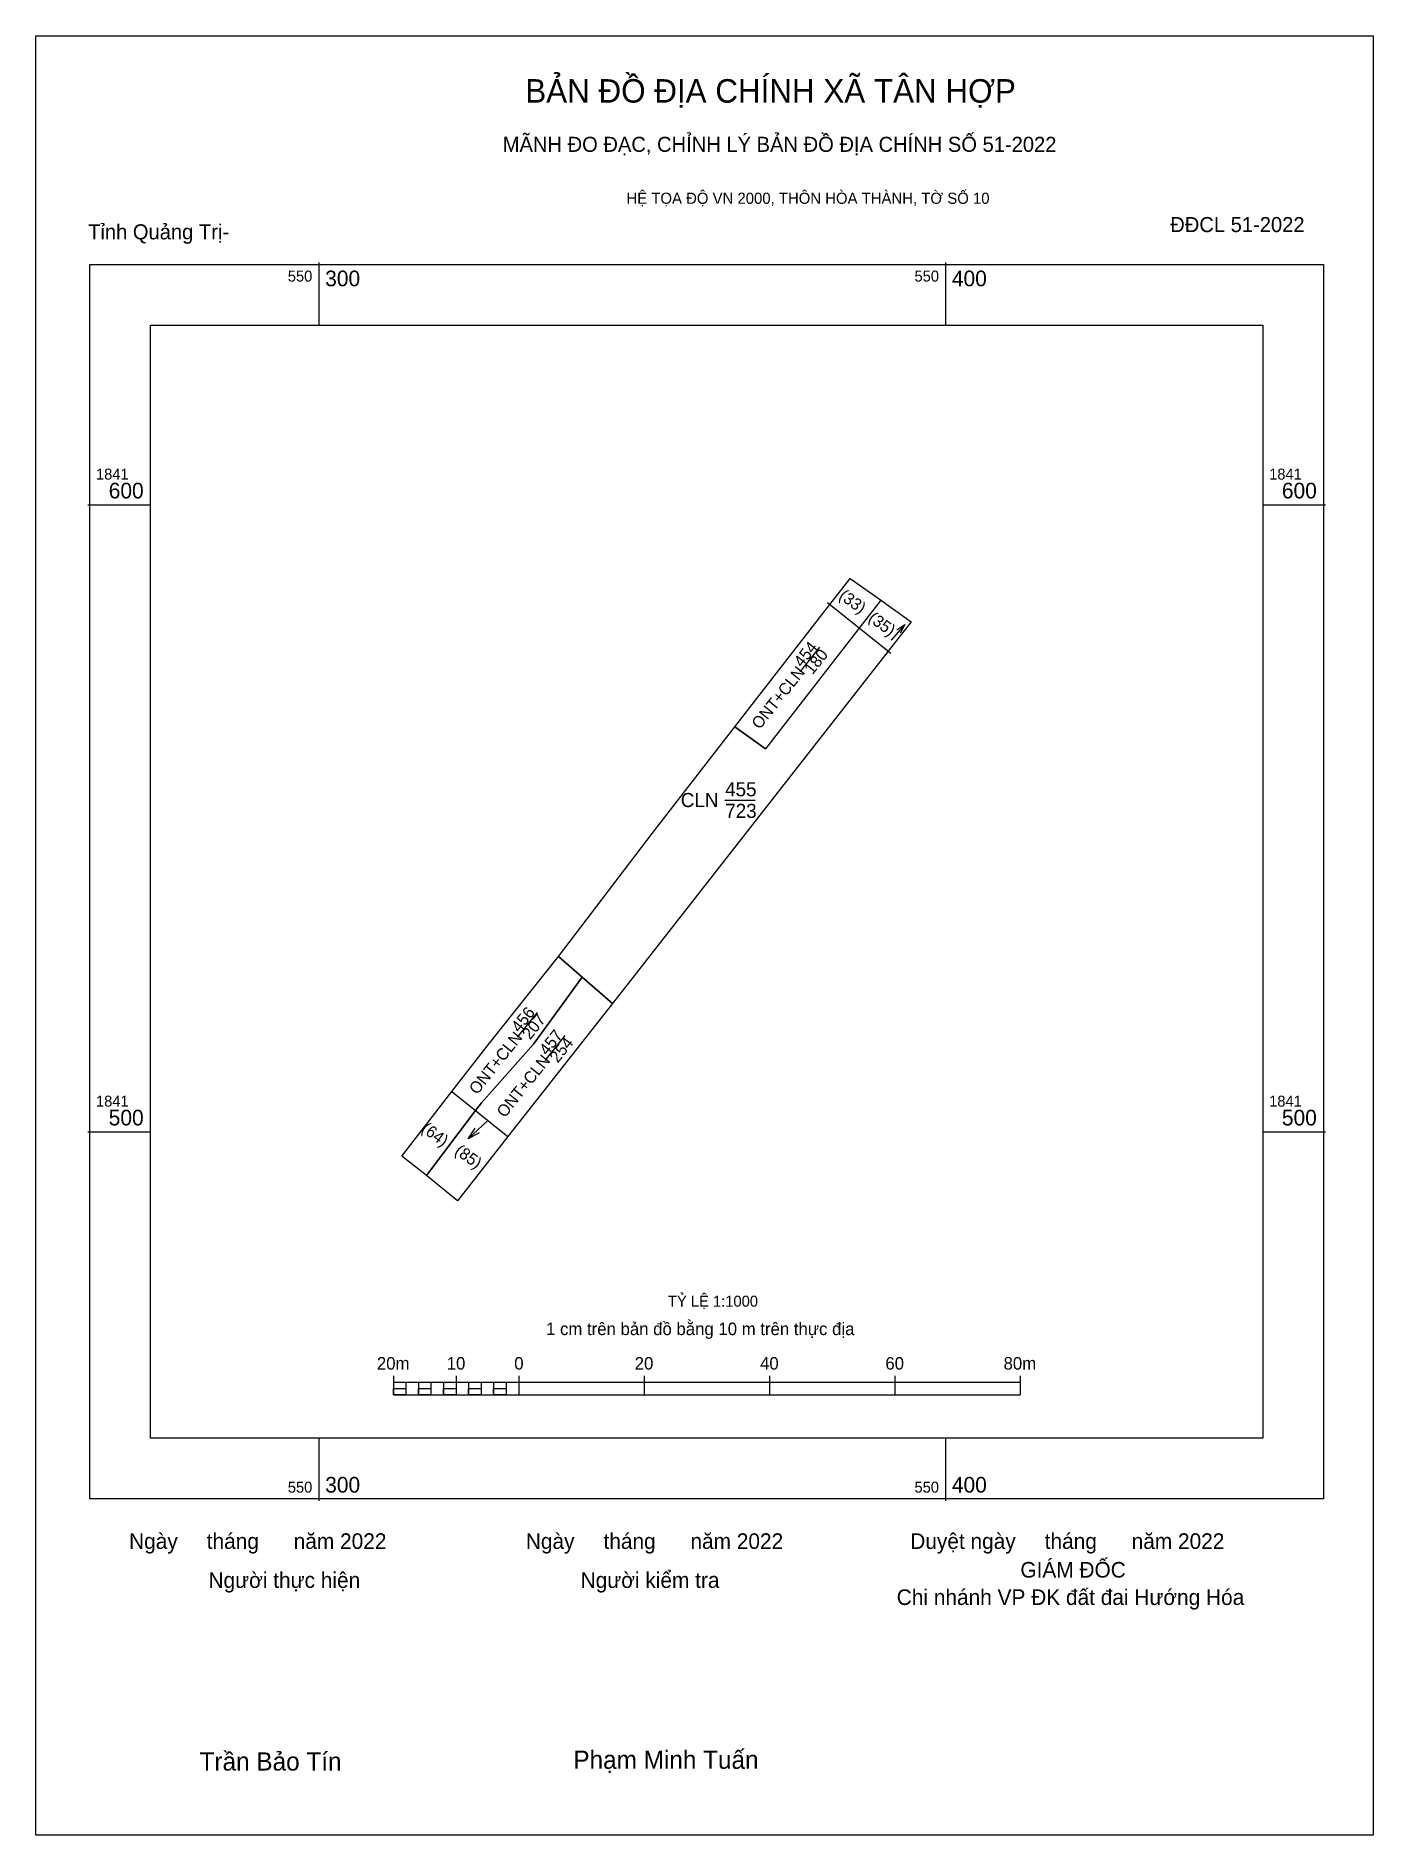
# Model space of a CAD drawing. Extents: x 550255 to 550468, y 1841388 to 1841675.
import ezdxf

# ---------------------------------------------------------------- set-up
doc = ezdxf.new("R2010")
doc.units = 0
for name, color, linetype in [('Level 10', 7, 'Continuous'), ('Level 13', 7, 'Continuous'), ('Level 15', 7, 'Continuous'), ('Level 27', 7, 'Continuous'), ('Level 50', 7, 'Continuous'), ('Level 6', 7, 'Continuous'), ('Level 62', 7, 'Continuous'), ('Level 63', 7, 'Continuous'), ('Level 9', 7, 'Continuous')]:
    doc.layers.add(name, color=color, linetype=linetype)

msp = doc.modelspace()

# ---------------------------------------------------------------- linework, layer by layer
at = {"layer": 'Level 10'}
for p, q in [((550381.54, 1841584.09), (550384.77, 1841588.25)), ((550384.77, 1841588.25), (550388.85, 1841585.36)), ((550366.37, 1841564.55), (550381.54, 1841584.09)), ((550388.85, 1841585.36), (550394.53, 1841581.34)), ((550394.53, 1841581.34), (550390.84, 1841576.62)), ((550390.84, 1841576.62), (550346.84, 1841520.42)), ((550353.19, 1841547.57), (550366.37, 1841564.55)), ((550371.25, 1841561.06), (550366.37, 1841564.55)), ((550366.37, 1841564.55), (550371.25, 1841561.06)), ((550338.22, 1841527.92), (550353.19, 1841547.57)), ((550341.99, 1841524.64), (550338.22, 1841527.92)), ((550346.84, 1841520.42), (550341.99, 1841524.64))]:
    msp.add_line(p, q, dxfattribs=at)
for points in [[(550334.23, 1841513.97), (550325.96, 1841504.62), (550325, 1841503.36), (550317.15, 1841492.99), (550313.25, 1841496.12), (550321.22, 1841506.39), (550327, 1841513.84), (550338.22, 1841527.92), (550341.99, 1841524.64)], [(550325.96, 1841504.62), (550334.23, 1841513.97), (550341.99, 1841524.64), (550346.84, 1841520.42), (550330.17, 1841499.21), (550322.14, 1841488.98), (550317.15, 1841492.99), (550325, 1841503.36)]]:
    msp.add_lwpolyline(points, close=True, dxfattribs=at)
at = {"layer": 'Level 13'}
for p, q in [((550376.78, 1841573.32), (550379.94, 1841577.28)), ((550331.7, 1841515.06), (550334.86, 1841519.02)), ((550336.12, 1841511.38), (550339.28, 1841515.34))]:
    msp.add_line(p, q, dxfattribs=at)
at = {"layer": 'Level 15'}
msp.add_lwpolyline([(550254.85, 1841674.75), (550468.21, 1841674.75), (550468.21, 1841387.83), (550254.85, 1841387.83)], close=True, dxfattribs=at)
at = {"layer": 'Level 27'}
for p, q in [((550388.85, 1841585.36), (550388.84, 1841585.37)), ((550394.53, 1841581.34), (550394.54, 1841581.33)), ((550366.37, 1841564.55), (550366.38, 1841564.56)), ((550338.22, 1841527.92), (550338.22, 1841527.91)), ((550341.99, 1841524.64), (550341.99, 1841524.63)), ((550346.84, 1841520.42), (550346.83, 1841520.41))]:
    msp.add_line(p, q, dxfattribs=at)
at = {"layer": 'Level 50'}
for p, q in [((550381.14, 1841584.41), (550385.98, 1841580.53)), ((550385.18, 1841581.17), (550391.24, 1841576.3))]:
    msp.add_line(p, q, dxfattribs=at)
for points in [[(550321.22, 1841506.39), (550325, 1841503.36), (550325.4, 1841503.04)], [(550324.6, 1841503.68), (550325, 1841503.36), (550330.17, 1841499.21)]]:
    msp.add_lwpolyline(points, dxfattribs=at)
at = {"layer": 'Level 62'}
msp.add_lwpolyline([(550273.12, 1841628.64), (550450.63, 1841628.64), (550450.63, 1841451.13), (550273.12, 1841451.13)], close=True, dxfattribs=at)
at = {"layer": 'Level 63'}
for p, q in [((550300, 1841638.64), (550300, 1841628.64)), ((550400, 1841638.64), (550400, 1841628.64)), ((550263.12, 1841600), (550273.12, 1841600)), ((550450.63, 1841600), (550460.63, 1841600)), ((550393.47, 1841580.91), (550391.29, 1841578.41)), ((550323.79, 1841498.84), (550326.88, 1841501.72)), ((550263.12, 1841500), (550273.12, 1841500)), ((550450.63, 1841500), (550460.63, 1841500)), ((550311.88, 1841461.06), (550311.88, 1841458.06)), ((550321.88, 1841461.06), (550321.88, 1841458.06)), ((550331.88, 1841461.06), (550331.88, 1841458.06)), ((550351.88, 1841461.06), (550351.88, 1841458.06)), ((550371.88, 1841461.06), (550371.88, 1841458.06)), ((550391.88, 1841461.06), (550391.88, 1841458.06)), ((550411.88, 1841461.06), (550411.88, 1841458.06)), ((550311.88, 1841460.06), (550411.88, 1841460.06)), ((550311.88, 1841458.06), (550411.88, 1841458.06)), ((550313.88, 1841460.06), (550313.88, 1841458.06)), ((550315.88, 1841460.06), (550315.88, 1841458.06)), ((550317.88, 1841460.06), (550317.88, 1841458.06)), ((550319.88, 1841460.06), (550319.88, 1841458.06)), ((550321.88, 1841460.06), (550321.88, 1841458.06)), ((550323.88, 1841460.06), (550323.88, 1841458.06)), ((550325.88, 1841460.06), (550325.88, 1841458.06)), ((550327.88, 1841460.06), (550327.88, 1841458.06)), ((550329.88, 1841460.06), (550329.88, 1841458.06)), ((550331.88, 1841460.06), (550331.88, 1841458.06)), ((550300, 1841451.13), (550300, 1841441.13)), ((550400, 1841451.13), (550400, 1841441.13))]:
    msp.add_line(p, q, dxfattribs=at)
for points in [[(550263.43, 1841638.33), (550460.32, 1841638.33), (550460.32, 1841441.44), (550263.43, 1841441.44)], [(550311.88, 1841459.06), (550313.88, 1841459.06), (550313.88, 1841458.06), (550311.88, 1841458.06)], [(550311.88, 1841459.06), (550313.88, 1841459.06), (550313.88, 1841458.06), (550311.88, 1841458.06)], [(550315.88, 1841459.06), (550317.88, 1841459.06), (550317.88, 1841458.06), (550315.88, 1841458.06)], [(550319.88, 1841459.06), (550321.88, 1841459.06), (550321.88, 1841458.06), (550319.88, 1841458.06)], [(550323.88, 1841459.06), (550325.88, 1841459.06), (550325.88, 1841458.06), (550323.88, 1841458.06)], [(550327.88, 1841459.06), (550329.88, 1841459.06), (550329.88, 1841458.06), (550327.88, 1841458.06)]]:
    msp.add_lwpolyline(points, close=True, dxfattribs=at)
for points in [[(550392.2, 1841580.03), (550393.47, 1841580.91), (550392.77, 1841579.53)], [(550325.59, 1841499.84), (550323.79, 1841498.84), (550324.91, 1841500.57)]]:
    msp.add_lwpolyline(points, dxfattribs=at)
at = {"layer": 'Level 9'}
for p, q in [((550389.67, 1841584.78), (550371.25, 1841561.06)), ((550364.79, 1841552.89), (550369.59, 1841552.89))]:
    msp.add_line(p, q, dxfattribs=at)

# ---------------------------------------------------------------- texts
at = {"layer": 'Level 13'}
for s, p in [('454', (550377.06, 1841573.95)), ('180', (550378.75, 1841572.77)), ('ONT+CLN', (550370.33, 1841564.05)), ('456', (550331.98, 1841515.69)), ('207', (550333.71, 1841514.56)), ('ONT+CLN', (550325.25, 1841505.79)), ('457', (550336.43, 1841512.04)), ('254', (550338.11, 1841510.85)), ('ONT+CLN', (550329.67, 1841502.11))]:
    msp.add_text(s, height=1.875, rotation=51.3618, dxfattribs=at).set_placement(p)
for s, p in [('455', (550364.81, 1841553.49)), ('CLN', (550357.74, 1841551.77)), ('723', (550364.83, 1841550.04))]:
    msp.add_text(s, height=2.25, dxfattribs=at).set_placement(p)
at = {"layer": 'Level 6'}
msp.add_text('TỶ LỆ 1:1000', height=1.7579, dxfattribs=at).set_placement((550355.69, 1841472.09))
at = {"layer": 'Level 63'}
for s, height, p in [('BẢN ĐỒ ĐỊA CHÍNH XÃ TÂN HỢP', 3.7437, (550332.93, 1841664.12)), ('MÃNH ĐO ĐẠC, CHỈNH LÝ BẢN ĐỒ ĐỊA CHÍNH SỐ 51-2022', 2.4022, (550329.33, 1841656.27)), ('HỆ TỌA ĐỘ VN 2000, THÔN HÒA THÀNH, TỜ SỐ 10', 1.7782, (550349.08, 1841647.98)), ('550', 1.75, (550295.04, 1841635.58)), ('300', 2.5, (550301, 1841634.83)), ('550', 1.75, (550395.04, 1841635.58)), ('400', 2.5, (550401, 1841634.83)), ('1841', 1.75, (550264.43, 1841604)), ('1841', 1.75, (550451.63, 1841604)), ('600', 2.5, (550266.46, 1841601)), ('600', 2.5, (550453.66, 1841601)), ('1841', 1.75, (550264.43, 1841504)), ('500', 2.5, (550266.46, 1841501)), ('1841', 1.75, (550451.63, 1841504)), ('500', 2.5, (550453.66, 1841501)), ('1 cm trên bản đồ bằng 10 m trên thực địa', 2, (550336.24, 1841467.56)), ('20m', 2, (550309.25, 1841462.06)), ('10', 2, (550320.39, 1841462.06)), ('0', 2, (550331.17, 1841462.06)), ('20', 2, (550350.39, 1841462.06)), ('40', 2, (550370.39, 1841462.06)), ('60', 2, (550390.39, 1841462.06)), ('80m', 2, (550409.25, 1841462.06)), ('550', 1.75, (550295.04, 1841442.44)), ('300', 2.5, (550301, 1841442.44)), ('550', 1.75, (550395.04, 1841442.44)), ('400', 2.5, (550401, 1841442.44)), ('Ngày     tháng      năm 2022', 2.4883, (550269.71, 1841433.46)), ('Ngày     tháng      năm 2022', 2.4883, (550333.02, 1841433.46)), ('Duyệt ngày     tháng      năm 2022', 2.4883, (550394.36, 1841433.46)), ('GIÁM ĐỐC', 2.488, (550411.93, 1841428.89)), ('Người thực hiện', 2.4883, (550282.38, 1841427.24)), ('Người kiểm tra', 2.4883, (550341.76, 1841427.24)), ('Chi nhánh VP ĐK đất đai Hướng Hóa', 2.4883, (550392.2, 1841424.52)), ('Trần Bảo Tín', 2.9024, (550280.96, 1841398.12)), ('Phạm Minh Tuấn', 2.9024, (550340.6, 1841398.39))]:
    msp.add_text(s, height=height, dxfattribs=at).set_placement(p)
at = {"layer": 'Level 9'}
for s, p in [('Tỉnh Quảng Trị-', (550263.17, 1841642.31)), ('ĐĐCL 51-2022', (550435.85, 1841643.47))]:
    msp.add_text(s, height=2.4022, dxfattribs=at).set_placement(p)
for s, p in [('(33)', (550382.83, 1841585.14)), ('(35)', (550387.52, 1841581.56)), ('(64)', (550316.19, 1841500.15)), ('(85)', (550321.53, 1841496.61))]:
    msp.add_text(s, height=1.875, rotation=323.857, dxfattribs=at).set_placement(p)

doc.saveas('drawing.dxf')
